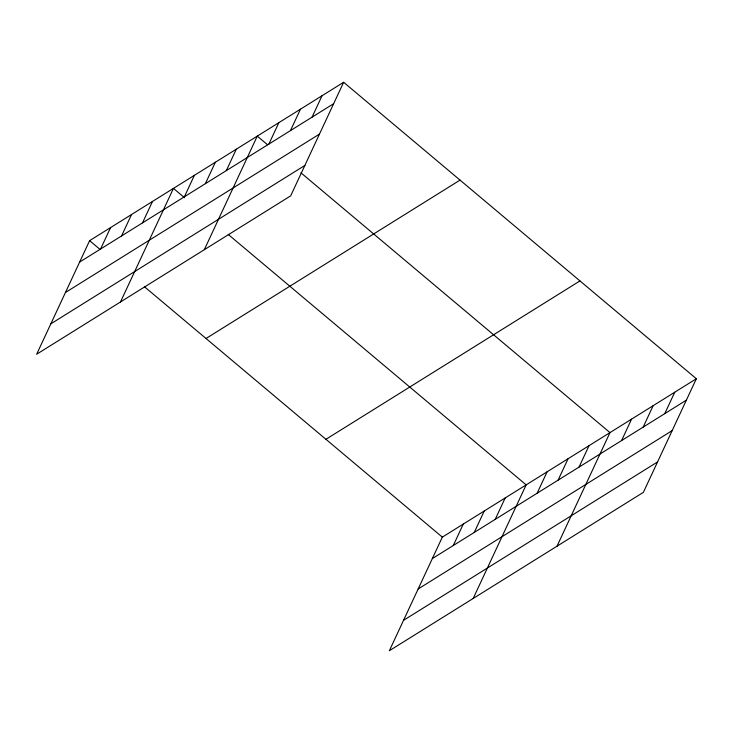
<?xml version="1.0" encoding="UTF-8"?>
<svg xmlns="http://www.w3.org/2000/svg" width="733" height="733" viewBox="0 0 733 733"><rect width="100%" height="100%" fill="white"/><g stroke="black" fill="none" stroke-linecap="round" stroke-linejoin="round"><path stroke-width="1.1" d="M343.64 82.27L89.618 240.653L36.65 354.25L290.671 195.858L343.64 82.27L696.35 378.75L643.382 492.347L389.36 650.73L442.329 537.142L696.35 378.75M100.586 249.018L110.573 227.587M121.541 235.953L131.537 214.522M142.495 222.887L152.491 201.456M120.478 301.978L173.446 188.39L184.569 197.736M184.414 196.746L194.401 175.324M205.368 183.681L215.355 162.25M226.323 170.615L236.319 149.184M204.305 249.715L257.274 136.118L267.545 144.749M268.874 144.08L278.861 122.658M290.46 130.621L300.457 109.19M312.056 117.161L322.044 95.73M453.296 545.499L463.283 524.077M474.251 532.433L484.247 511.002M495.206 519.367L505.202 497.936M473.188 598.467L526.157 484.87L228.22 234.432M537.124 493.236L547.111 471.805M558.079 480.17L568.075 458.739M579.033 467.104L589.03 445.673M557.016 546.195L609.984 432.607L300.924 172.805M621.584 440.57L631.571 419.139M643.171 427.11L653.167 405.679M664.767 413.641L674.754 392.21M79.631 262.084L333.643 103.692M65.448 292.504L319.46 134.112M50.834 323.839L304.855 165.447M206.019 338.499L460.031 180.107M325.938 439.296L579.959 280.913M432.342 558.573L686.354 400.181M418.158 588.984L672.179 430.592M403.544 620.32L657.565 461.927M89.618 240.653L99.89 249.284M144.392 286.695L442.329 537.142"/></g></svg>
